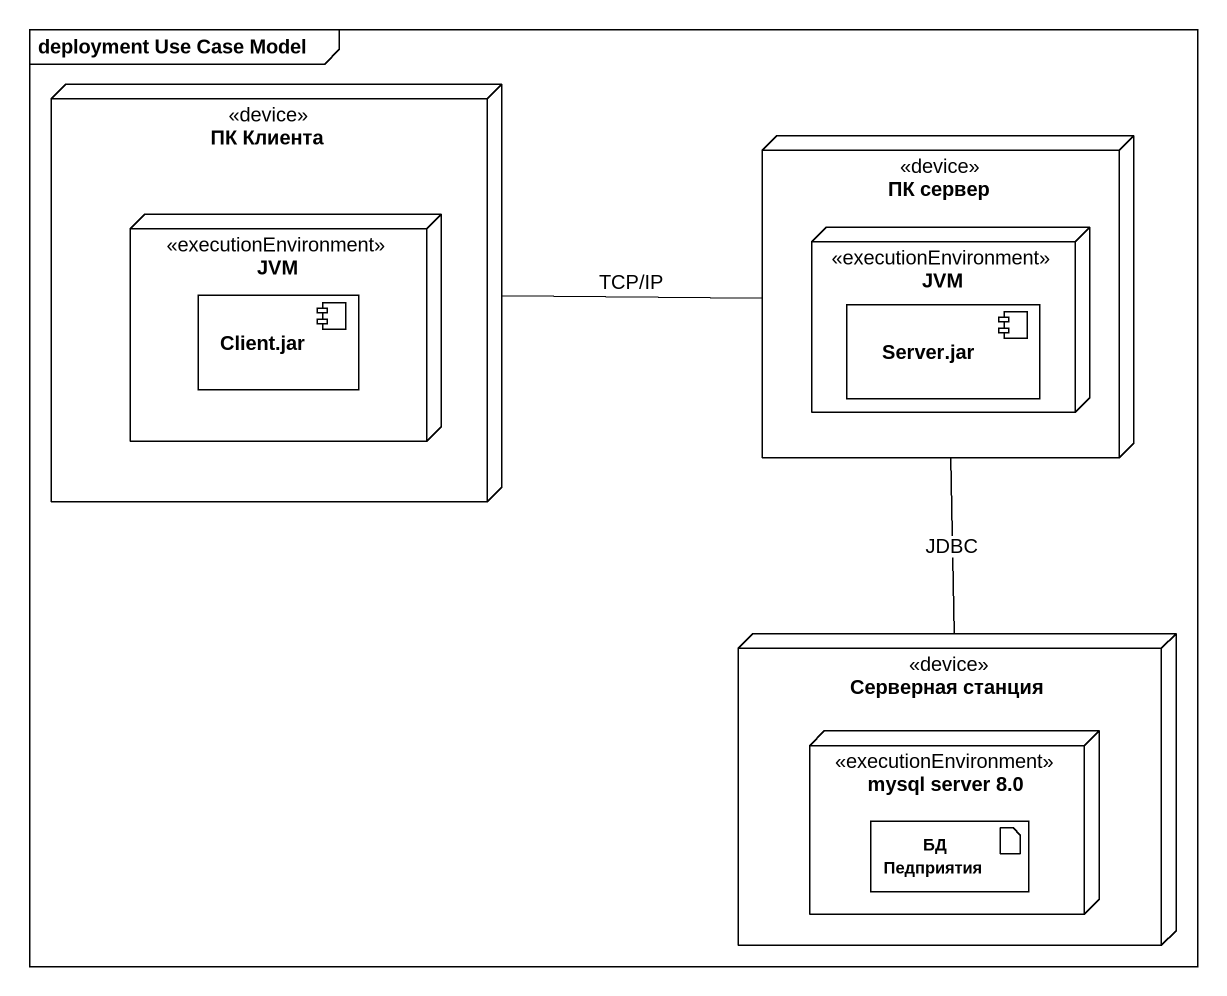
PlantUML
@startuml
mainframe deployment Use Case Model
node "ПК Клиента" as ПК_Клиента <<device>> {
  node JVM <<executionEnvironment>> {
    component "Client.jar" as Client_jar
  }
}
node "ПК сервер" as ПК_сервер <<device>> {
  node "JVM" as JVM_2 <<executionEnvironment>> {
    component "Server.jar" as Server_jar
  }
}
node "Серверная станция" as Серверная_станция <<device>> {
  node "mysql server 8.0" as mysql_server_8_0 <<executionEnvironment>> {
    artifact "БД Педприятия" as БД_Педприятия
  }
}
ПК_Клиента -right- ПК_сервер : TCP/IP
ПК_сервер -- Серверная_станция : JDBC
@enduml
